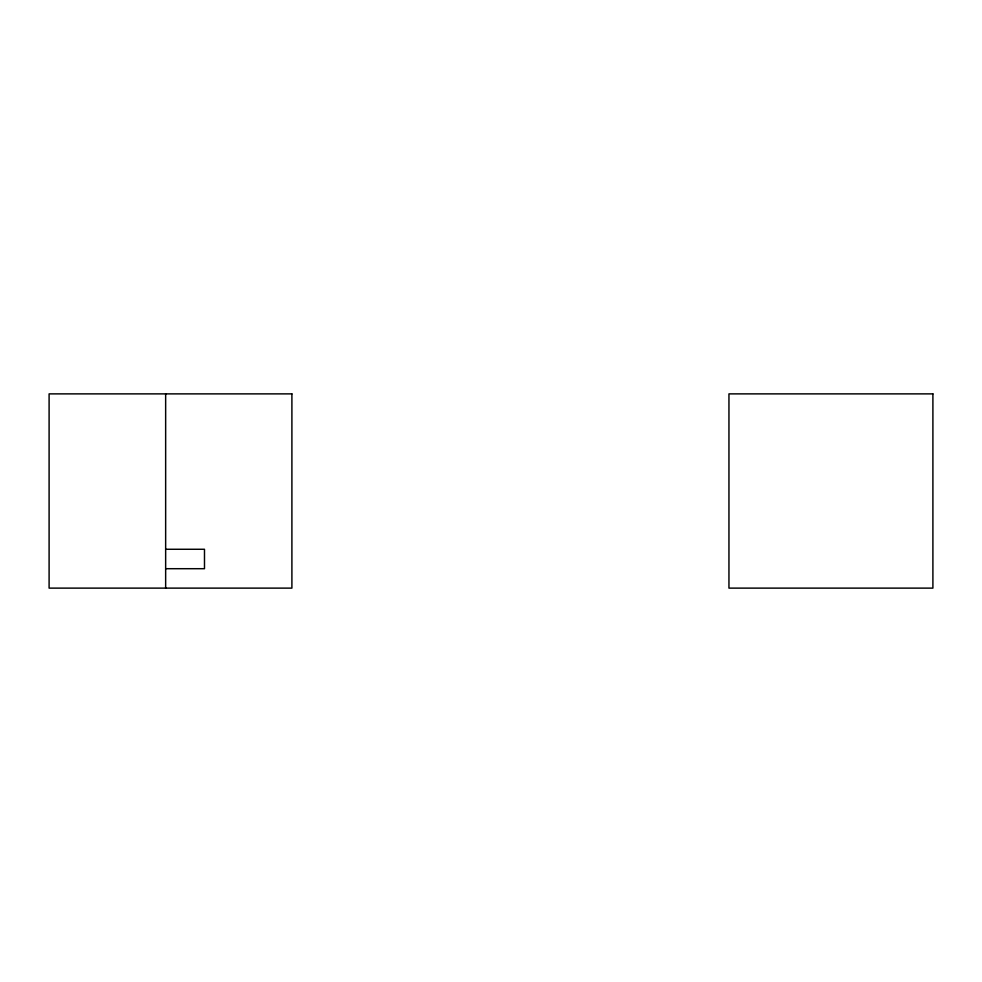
<?xml version="1.0" encoding="UTF-8"?>
<svg xmlns="http://www.w3.org/2000/svg" width="982" height="982" viewBox="0 0 982 982"><rect width="100%" height="100%" fill="white"/><g stroke="black" fill="none" stroke-linecap="round" stroke-linejoin="round"><path stroke-width="1.47" d="M165.651 549.269L204.489 549.269L204.489 568.701L165.651 568.701M165.651 393.88L165.651 588.12M291.9 393.88L49.1 393.88L49.1 588.12L291.9 588.12L291.9 393.88M932.9 393.88L728.951 393.88L728.951 588.12L932.9 588.12L932.9 393.88"/></g></svg>
